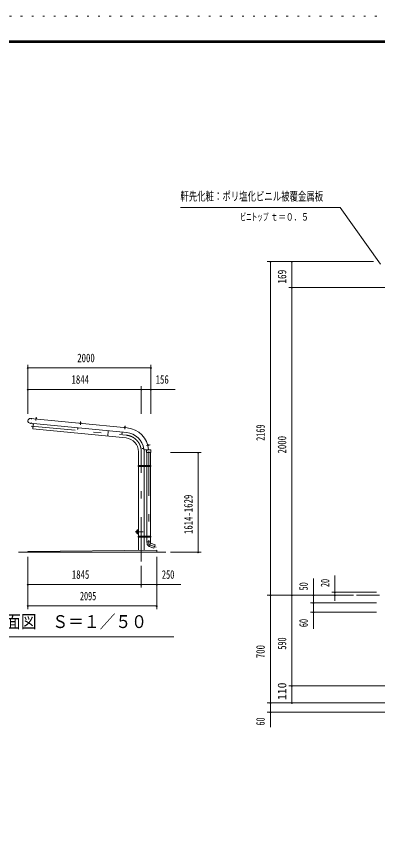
# Model space of a CAD drawing. Units: millimetres, scale not verified. Extents: x -25853 to 25864, y -10500 to 10500.
# Drawn here: x 10134 to 16010, y -2764 to 10500 of the extents above; entities that cross this region are included whole.
import ezdxf
from ezdxf.enums import TextEntityAlignment as Align

# ---------------------------------------------------------------- set-up
doc = ezdxf.new("R2010")
doc.units = ezdxf.units.MM
doc.header["$LTSCALE"] = 60
doc.linetypes.add('USER3', pattern=[24, 12, -5, 2, -5])
doc.linetypes.add('USER4', pattern=[3, 0.5, -2.5])
for name, color, linetype, lineweight in [('0-2_1-05BOLD', 7, 'Continuous', 18), ('0-3_1-25CENTER', 3, 'USER3', 18), ('0-5_1-55DIM', 3, 'Continuous', 18), ('0-6_2-02BOLD', 7, 'Continuous', 18), ('0-A_2-52DIM', 3, 'Continuous', 18), ('0-C_F-F1PAPER', 5, 'Continuous', 18), ('0-D_F-E_J_ADD', 5, 'USER4', 18)]:
    doc.layers.add(name, color=color, linetype=linetype, lineweight=lineweight)
doc.styles.add('ＭＳ ゴシック', font='')
doc.styles.get('ＭＳ ゴシック').set_extended_font_data('MS Gothic')

msp = doc.modelspace()

# ---------------------------------------------------------------- linework, layer by layer
at = {"layer": '0-2_1-05BOLD'}
for p, q in [((10356.14, 3888), (11928.96, 3736.54)), ((11936.65, 3813.16), (10363.52, 3964.64)), ((10453.59, 3966.74), (10453.1, 3961.64)), ((10454.72, 3975.99), (10460.69, 3975.42)), ((10459.56, 3961.02), (10460.05, 3966.12)), ((11175.25, 3897.25), (11174.76, 3892.15)), ((11176.38, 3906.5), (11175.54, 3897.73)), ((11181.22, 3891.53), (11181.71, 3896.63)), ((11627.95, 3765.53), (11619.61, 3678.84)), ((11896.91, 3827.77), (11896.42, 3822.67)), ((11902.88, 3822.04), (11903.37, 3827.14)), ((12204.35, 3480.32), (12181.7, 3476.33)), ((12284.6, 3460.56), (12222.51, 3454.97)), ((12251.73, 3457.49), (12251.73, 3457.6)), ((12254.93, 3457.49), (12254.93, 3457.89)), ((12276.61, 3535.15), (12281.66, 3536.04)), ((12282.78, 3529.65), (12277.74, 3528.75)), ((12291.91, 3531.51), (12290.87, 3537.42)), ((12122.07, 3200.67), (12122.07, 3425.67)), ((12211.16, 3425.67), (12211.16, 3200.67)), ((12258.92, 3200.67), (12258.92, 3412.49)), ((12313.92, 3412.49), (12313.92, 3200.67)), ((12114.37, 3192.67), (12120.47, 3192.67)), ((12120.47, 3184.67), (12120.47, 3200.67)), ((12122.07, 2053.27), (12122.07, 3184.67)), ((12211.16, 3184.67), (12211.16, 2053.27)), ((12212.77, 3200.67), (12212.77, 3184.67)), ((12257.32, 3184.67), (12257.32, 3200.67)), ((12258.92, 2053.27), (12258.92, 3184.67)), ((12313.92, 3184.67), (12313.92, 2053.27)), ((12315.52, 3200.67), (12315.52, 3184.67)), ((12315.52, 3192.67), (12321.62, 3192.67)), ((12122.07, 2157.67), (12118.62, 2157.67)), ((12120.47, 2045.27), (12114.37, 2045.27)), ((12118.62, 2091.67), (12122.07, 2091.67)), ((12120.47, 2037.27), (12120.47, 2053.27)), ((12122.07, 1821.86), (12122.07, 2037.27)), ((12211.16, 2037.27), (12211.16, 1822.71)), ((12212.77, 2053.27), (12212.77, 2037.27)), ((12257.32, 2037.27), (12257.32, 2053.27)), ((12258.92, 1961.8), (12258.92, 2037.27)), ((12313.92, 2037.27), (12313.92, 1961.8)), ((12315.52, 2053.27), (12315.52, 2037.27)), ((12321.62, 2045.27), (12315.52, 2045.27)), ((12295.35, 1888.03), (12371.12, 1860.46)), ((12316.92, 1938.71), (12298.11, 1887.03)), ((12566.61, 1794.67), (10171.61, 1794.67))]:
    msp.add_line(p, q, dxfattribs=at)
for points in [[(10410.38, 3882.78), (10402.33, 3799.16), (10405.52, 3798.86)], [(11918.22, 3650.08), (10405.22, 3795.77), (10413.57, 3882.47)], [(10449.86, 3961.96), (10450.35, 3967.05), (10451.27, 3967.47), (10462.46, 3966.39), (10463.28, 3965.81), (10462.79, 3960.71)], [(10459.85, 3966.64), (10460.69, 3975.42), (10460.24, 3975.96), (10455.27, 3976.44), (10454.72, 3975.99), (10453.88, 3967.22)], [(11171.52, 3892.47), (11172.01, 3897.56), (11172.93, 3897.98), (11184.12, 3896.9), (11184.94, 3896.32), (11184.45, 3891.22)], [(11181.51, 3897.16), (11182.36, 3905.93), (11181.91, 3906.47), (11176.93, 3906.95), (11176.38, 3906.5), (11182.36, 3905.93)], [(11135.23, 3812.98), (11133.03, 3790.08), (11129.84, 3790.39), (11132.05, 3813.28)], [(11856.89, 3743.48), (11854.69, 3720.6), (11851.51, 3720.9), (11853.71, 3743.79)], [(11893.18, 3822.98), (11893.67, 3828.08), (11894.59, 3828.49), (11905.79, 3827.41), (11906.6, 3826.83), (11906.11, 3821.73)], [(11903.18, 3827.67), (11904.02, 3836.44), (11898.05, 3837.01), (11897.2, 3828.24)], [(11898.05, 3837.01), (11898.59, 3837.46), (11903.57, 3836.99), (11904.02, 3836.44)], [(12181.7, 3476.33), (12181.14, 3479.48), (12203.77, 3483.47)], [(12278.3, 3525.56), (12283.35, 3526.45), (12283.69, 3527.39), (12281.74, 3538.47), (12281.09, 3539.24), (12276.05, 3538.35)], [(12282.19, 3535.89), (12290.87, 3537.42), (12291.45, 3537.01), (12292.32, 3532.09), (12291.91, 3531.51), (12283.24, 3529.98)], [(12371.12, 1860.46), (12389.93, 1912.14), (12313.92, 1939.81), (12315.92, 1961.8), (12256.92, 1961.8), (12259.38, 1934.74)], [(10321.62, 1794.67), (10321.62, 1804.67), (12416.61, 1824.67), (12416.61, 1794.67)]]:
    msp.add_lwpolyline(points, dxfattribs=at)
for points in [[(10448.36, 3962.1), (10464.29, 3960.57), (10464.14, 3958.97), (10448.21, 3960.51)], [(11185.95, 3891.08), (11170.02, 3892.61), (11169.87, 3891.02), (11185.8, 3889.48)], [(11891.53, 3821.53), (11891.68, 3823.12), (11907.61, 3821.59), (11907.46, 3820)], [(12250.53, 3412.49), (12320.53, 3412.49), (12320.53, 3457.49), (12250.53, 3457.49)], [(12276.99, 3523.8), (12274.21, 3539.55), (12275.78, 3539.83), (12278.56, 3524.07)], [(12114.37, 3184.67), (12114.37, 3200.67), (12321.62, 3200.67), (12321.62, 3184.67)], [(12321.62, 2037.27), (12114.37, 2037.27), (12114.37, 2053.27), (12321.62, 2053.27)]]:
    msp.add_lwpolyline(points, close=True, dxfattribs=at)
for centre in [(12235.04, 3192.67), (12235.04, 2045.27)]:
    msp.add_circle(centre, 6.25, dxfattribs=at)
for centre, radius, start, end in [((10361.24, 3926.28), 38.62, 82.41238, 262.41238), ((10449.01, 3958.42), 2, 84.4998, 264.4998), ((10451.74, 3964.54), 2.88, 50.11574, 110.11574), ((10455.84, 3956.23), 10.75, 66.91203, 102.08795), ((10461.44, 3963.6), 2.88, 58.88425, 118.88425), ((10462.95, 3957.08), 2, 264.50061, 84.50061), ((11170.68, 3888.93), 2, 84.4998, 264.4998), ((11173.4, 3895.05), 2.88, 50.11574, 110.11574), ((11177.5, 3886.74), 10.75, 66.91203, 102.08795), ((11183.1, 3894.11), 2.88, 58.88425, 118.88425), ((11184.61, 3887.59), 2, 264.50061, 84.50061), ((11892.34, 3819.44), 2, 84.4998, 264.4998), ((11895.07, 3825.56), 2.88, 50.11574, 110.11574), ((11899.16, 3817.26), 10.75, 66.91203, 102.08795), ((11904.76, 3824.62), 2.88, 58.88425, 118.88425), ((11906.27, 3818.1), 2, 264.50061, 84.50061), ((11896.61, 3425.67), 312.55, 7.76237, 84.05869), ((11896.61, 3425.67), 389.55, 4.68604, 84.10165), ((11896.61, 3425.67), 225.45, 0, 84.50003), ((12221.16, 3469.91), 15, 187.76337, 275.1433), ((11896.61, 3425.67), 314.55, 0, 6.42661), ((11896.61, 3425.67), 374.55, 4.87415, 5.13853), ((12272.04, 3538.16), 2.38, 10.01471, 190.01471), ((12275.16, 3524.49), 1.68, 190.00774, 10.00774), ((12279.04, 3537.23), 2.88, 335.62325, 35.62325), ((12272.13, 3531.06), 10.75, 352.41954, 27.59546), ((12280.73, 3527.63), 2.88, 344.39175, 44.39175), ((12118.62, 2124.67), 33, 90, 270), ((12117.46, 2124.67), 21.35, 77.55727, 282.44273), ((12118.62, 2124.67), 22.5, 81.18083, 278.81917), ((12117.46, 2124.67), 19.05, 76.02631, 283.97369), ((12314.15, 1939.72), 55, 185.19513, 249.99989)]:
    msp.add_arc(centre, radius, start, end, dxfattribs=at)
at = {"layer": '0-3_1-25CENTER'}
for p, q in [((10453.63, 3933.3), (10458.59, 3984.82)), ((10373.11, 3898.42), (10371.09, 3877.51)), ((10380.33, 3973.44), (10378.65, 3955.98)), ((11175.29, 3863.81), (11180.25, 3915.33)), ((10376.45, 3843.29), (11922.49, 3694.43)), ((11896.95, 3794.32), (11901.91, 3845.85)), ((12251.3, 3527.39), (12308.13, 3537.41)), ((12166.61, 1644.67), (12166.61, 3425.67)), ((12238.7, 3442.49), (12261.5, 3442.49)), ((12247.54, 3192.67), (12222.54, 3192.67)), ((12235.04, 3205.17), (12235.04, 3180.17)), ((12198.61, 2124.67), (12068.61, 2124.67)), ((12118.62, 2174.67), (12118.62, 2074.67)), ((12222.54, 2045.27), (12247.54, 2045.27)), ((12235.04, 2057.77), (12235.04, 2032.77))]:
    msp.add_line(p, q, dxfattribs=at)
msp.add_lwpolyline([(12286.42, 3430.63), (12286.42, 1920.55), (12409.17, 1875.87)], dxfattribs=at)
msp.add_arc((11896.61, 3425.67), 270, 0, 84.50003, dxfattribs=at)
at = {"layer": '0-5_1-55DIM'}
for p, q in [((10332.62, 4788.67), (10312.62, 4788.67)), ((10322.62, 4838.67), (10322.62, 4038.67)), ((10322.62, 4788.67), (12322.61, 4788.67)), ((12322.61, 4788.67), (10322.62, 4788.67)), ((12332.61, 4788.67), (12312.61, 4788.67)), ((12322.61, 4838.67), (12322.61, 4038.67)), ((10332.62, 4438.67), (10312.62, 4438.67)), ((10322.62, 4438.67), (12166.61, 4438.67)), ((10322.62, 4438.67), (12715.11, 4438.67)), ((12176.61, 4438.67), (12156.61, 4438.67)), ((12166.61, 4038.67), (12166.61, 4488.67)), ((12166.61, 4438.67), (12322.61, 4438.67)), ((12332.61, 4438.67), (12312.61, 4438.67)), ((12641.61, 3412.49), (13141.61, 3412.49)), ((13101.61, 3412.49), (13081.61, 3412.49)), ((13091.61, 3412.49), (13091.61, 1794.67)), ((13141.61, 1794.67), (12641.61, 1794.67)), ((13101.61, 1794.67), (13081.61, 1794.67)), ((10321.62, 869.67), (10321.62, 1719.67)), ((12416.61, 1719.67), (12416.61, 869.67)), ((12166.61, 1569.67), (12166.61, 1219.67)), ((10331.62, 1269.67), (10311.62, 1269.67)), ((10321.62, 1269.67), (12166.61, 1269.67)), ((12809.11, 1269.67), (10321.62, 1269.67)), ((12176.61, 1269.67), (12156.61, 1269.67)), ((12166.61, 1269.67), (12416.61, 1269.67)), ((12426.61, 1269.67), (12406.61, 1269.67)), ((10331.62, 919.67), (10311.62, 919.67)), ((10321.62, 919.67), (12416.61, 919.67)), ((12416.61, 919.67), (10321.62, 919.67)), ((12426.61, 919.67), (12406.61, 919.67)), ((9694.12, 419.67), (12694.11, 419.67))]:
    msp.add_line(p, q, dxfattribs=at)
for centre in [(10322.62, 4788.67), (12322.61, 4788.67), (10322.62, 4438.67), (12166.61, 4438.67), (12322.61, 4438.67), (13091.61, 3412.49), (13091.61, 1794.67), (10321.62, 1269.67), (12166.61, 1269.67), (12416.61, 1269.67), (10321.62, 919.67), (12416.61, 919.67)]:
    msp.add_arc(centre, 10, 180, 0, dxfattribs=at)
at = {"layer": '0-6_2-02BOLD'}
msp.add_line((16040.05, 1094.93), (15665.05, 1094.93), dxfattribs=at)
at = {"layer": '0-A_2-52DIM'}
for p, q in [((14215.05, 6517.43), (15944.65, 6517.43)), ((14275.05, 6517.43), (14255.05, 6517.43)), ((14265.05, 6517.43), (14265.05, -1050.07)), ((14625.05, 6517.43), (14605.05, 6517.43)), ((14615.04, -655.07), (14615.04, 6517.43)), ((16124.17, 6094.92), (14565.05, 6094.92)), ((14625.05, 6094.92), (14605.05, 6094.92)), ((14965.04, 1364.93), (14965.04, 549.93)), ((15315.05, 1002.83), (15315.05, 1414.93)), ((14215.05, 1094.93), (15615.05, 1094.93)), ((14275.04, 1094.93), (14255.04, 1094.93)), ((14625.05, 1094.93), (14605.05, 1094.93)), ((14975.04, 1094.93), (14955.04, 1094.93)), ((15265.05, 1144.93), (15990.05, 1144.93)), ((15325.05, 1144.93), (15305.05, 1144.93)), ((15325.05, 1094.93), (15305.05, 1094.93)), ((15990.05, 969.93), (14915.05, 969.93)), ((14975.04, 969.93), (14955.04, 969.93)), ((14915.05, 819.93), (15990.05, 819.93)), ((14975.04, 819.93), (14955.04, 819.93)), ((20491.17, -380.07), (14565.05, -380.07)), ((14625.04, -380.07), (14605.04, -380.07)), ((14215.04, -655.07), (19227.55, -655.07)), ((14275.05, -655.07), (14255.05, -655.07)), ((14625.04, -655.07), (14605.04, -655.07)), ((14215.04, -805.07), (19227.55, -805.07)), ((14275.05, -805.07), (14255.05, -805.07))]:
    msp.add_line(p, q, dxfattribs=at)
msp.add_lwpolyline([(16054.5, 6470.46), (15402.54, 7394.93), (12802.55, 7394.93)], dxfattribs=at)
for centre in [(14265.05, 6517.43), (14615.05, 6517.43), (14615.05, 6094.92), (14265.04, 1094.93), (14615.05, 1094.93), (14965.04, 1094.93), (15315.05, 1144.93), (15315.05, 1094.93), (14965.04, 969.93), (14965.04, 819.93), (14615.04, -380.07), (14265.05, -655.07), (14615.04, -655.07), (14265.05, -805.07)]:
    msp.add_arc(centre, 10, 180, 0, dxfattribs=at)
at = {"layer": '0-C_F-F1PAPER'}
for points in [[(25363.96, -10000), (25363.96, 10100), (-3336.04, 10100), (-3336.04, -10000)], [(25361.45, -9997.5), (25361.45, 10097.5), (-3333.54, 10097.5), (-3333.54, -9997.5)], [(25358.96, -9995), (-3331.04, -9995), (-3331.04, 10095), (25358.96, 10095)], [(25356.46, -9992.5), (25356.46, 10092.5), (-3328.54, 10092.5), (-3328.54, -9992.5)], [(25353.96, -9990), (-3326.04, -9990), (-3326.04, 10090), (25353.96, 10090)], [(25351.46, -9987.5), (25351.46, 10087.5), (-3323.54, 10087.5), (-3323.54, -9987.5)], [(25348.95, -9985), (-3321.04, -9985), (-3321.04, 10085), (25348.95, 10085)], [(25346.46, -9982.5), (25346.46, 10082.5), (-3318.54, 10082.5), (-3318.54, -9982.5)], [(25343.96, -9980), (25343.96, 10080), (-3316.04, 10080), (-3316.04, -9980)], [(25341.46, -9977.5), (25341.46, 10077.5), (-3313.54, 10077.5), (-3313.54, -9977.5)], [(25338.96, -9975), (-3311.04, -9975), (-3311.04, 10075), (25338.96, 10075)]]:
    msp.add_lwpolyline(points, close=True, dxfattribs=at)
at = {"layer": '0-D_F-E_J_ADD'}
msp.add_lwpolyline([(25863.96, -10500), (-3836.04, -10500), (-3836.04, 10500), (25863.96, 10500)], close=True, dxfattribs=at)

# ---------------------------------------------------------------- texts
at = {"layer": '0-5_1-55DIM', "color": 7, "style": 'ＭＳ ゴシック'}
for s, height, width, p in [('2000', 139.3, 0.75, (11125.09, 4838.67)), ('1844', 139.3, 0.75, (11031.56, 4488.67)), ('156', 139.3, 0.75, (12399.12, 4488.67)), ('1845', 139.3, 0.75, (11036.76, 1319.67)), ('250', 139.3, 0.65, (12500.67, 1319.67)), ('2095', 139.3, 0.7, (11168.41, 969.67)), ('側面図\u3000Ｓ＝１／５０', 208.9, 0.9, (9694.12, 498.17))]:
    msp.add_text(s, height=height, dxfattribs=dict(at, width=width)).set_placement(p, align=Align.BOTTOM_LEFT)
at = {"layer": '0-5_1-55DIM', "color": 7, "style": 'ＭＳ ゴシック', "width": 0.75}
msp.add_text('1614-1629', height=139.3, rotation=90, dxfattribs=at).set_placement((13041.61, 2088.65), align=Align.BOTTOM_LEFT)
at = {"layer": '0-A_2-52DIM', "color": 7, "style": 'ＭＳ ゴシック'}
for s, height, width, p in [('軒先化粧：ポリ塩化ビニル被覆金属板', 139.3, 0.7, (12802.55, 7463.93)), ('ビニトップ ', 118.4, 0.55, (13777.55, 7144.93)), ('ｔ＝０．５', 118.4, 0.75, (14268.75, 7144.93))]:
    msp.add_text(s, height=height, dxfattribs=dict(at, width=width)).set_placement(p, align=Align.BOTTOM_LEFT)
for s, width, p in [('169', 0.8, (14565.05, 6155.89)), ('2169', 0.7, (14215.04, 3602.94)), ('2000', 0.75, (14565.05, 3397.4)), ('20', 0.7, (15265.05, 1226.27)), ('50', 0.7, (14915.05, 1171.56)), ('60', 0.7, (14915.05, 576.13)), ('590', 0.7, (14565.05, 210.03)), ('700', 0.75, (14215.04, 71.86)), ('60', 0.7, (14215.04, -1023.86))]:
    msp.add_text(s, height=139.3, rotation=90, dxfattribs=dict(at, width=width)).set_placement(p, align=Align.BOTTOM_LEFT)
msp.add_text('110', height=139.3, rotation=90, dxfattribs=at).set_placement((14565.05, -608.55), align=Align.BOTTOM_LEFT)

doc.saveas('drawing.dxf')
